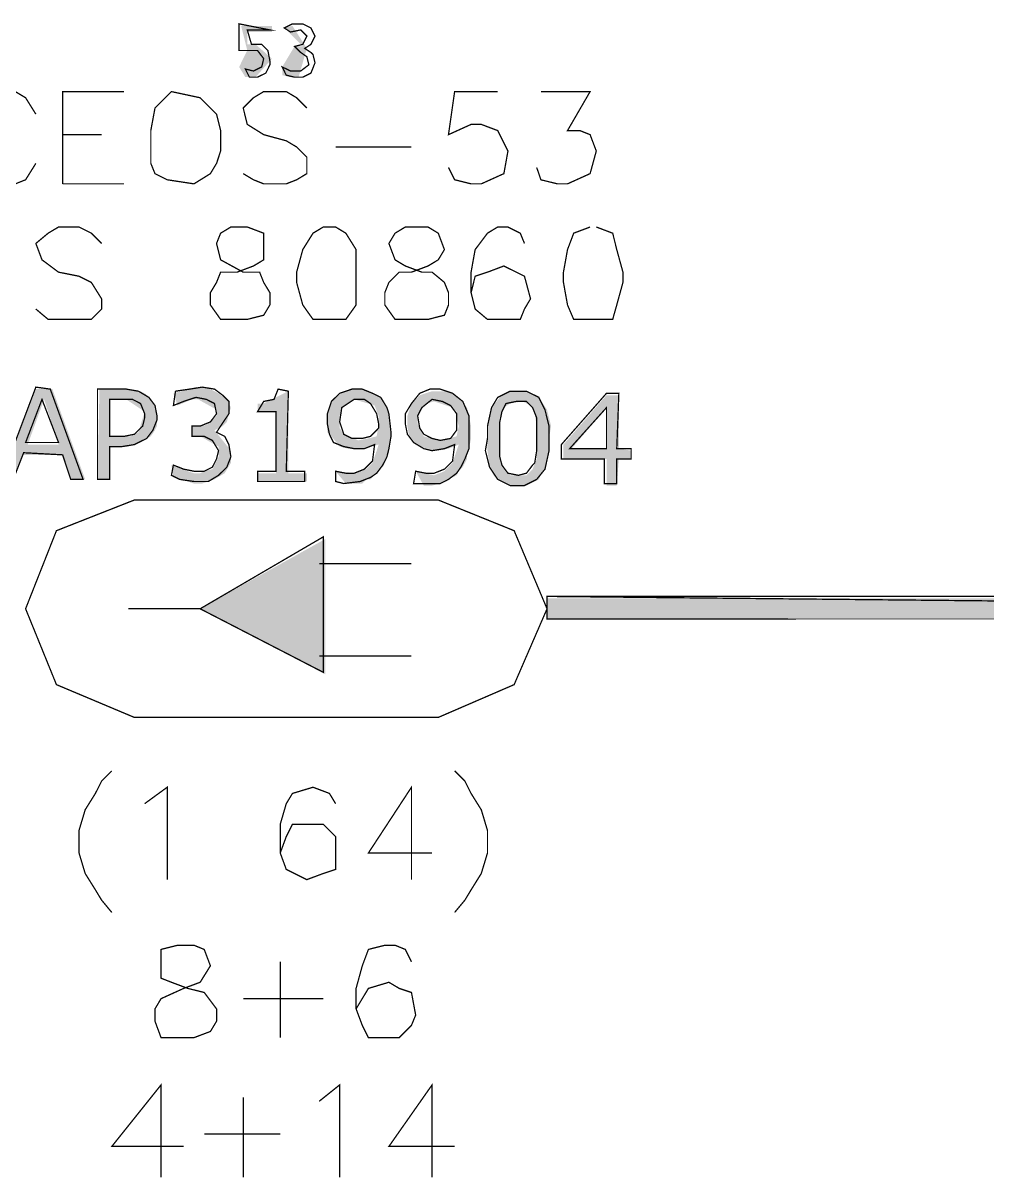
# Model space of a CAD drawing. Header units: millimetres. Extents: x 688550 to 690417, y 7458888 to 7459543.
# Drawn here: x 689909.13 to 689943.91, y 7459310.03 to 7459351.71 of the extents above; entities that cross this region are included whole.
import ezdxf

# ---------------------------------------------------------------- set-up
doc = ezdxf.new("R2010")
doc.units = ezdxf.units.MM
doc.header["$LTSCALE"] = 3
doc.header["$MEASUREMENT"] = 0
doc.layers.add('H', color=7, linetype='Continuous')
doc.layers.add('P', color=7, linetype='Continuous')

msp = doc.modelspace()

# ---------------------------------------------------------------- hatches: boundary and pattern name
at = {"layer": 'H', "linetype": 'Continuous'}
for points in [[(689917.369, 7459349.763), (689917.147, 7459349.763), (689916.924, 7459350.133), (689917.218, 7459350.725), (689916.995, 7459351.615), (689918.108, 7459351.615), (689918.108, 7459351.393), (689917.218, 7459351.393), (689917.218, 7459350.948), (689917.516, 7459350.948), (689918.108, 7459350.431), (689917.516, 7459349.763), (689917.369, 7459349.763)], [(689918.923, 7459349.763), (689918.776, 7459349.763), (689918.478, 7459349.835), (689918.478, 7459350.133), (689918.923, 7459350.872), (689919.07, 7459350.872), (689919.221, 7459350.872), (689918.554, 7459351.54), (689918.848, 7459351.615), (689919.368, 7459350.801), (689919.07, 7459349.763), (689918.923, 7459349.763)], [(689911.367, 7459335.244), (689910.847, 7459335.244), (689910.553, 7459336.13), (689910.406, 7459336.5), (689909.885, 7459338.133), (689909.293, 7459336.5), (689910.406, 7459336.5), (689910.553, 7459336.13), (689909.146, 7459336.13), (689908.772, 7459335.244), (689908.331, 7459335.244), (689909.587, 7459338.503), (689910.183, 7459338.503), (689911.367, 7459335.244)], [(689911.813, 7459335.244), (689911.884, 7459338.503), (689912.921, 7459338.503), (689913.144, 7459338.427), (689913.367, 7459338.427), (689913.514, 7459338.352), (689913.812, 7459338.058), (689913.959, 7459337.613), (689913.959, 7459337.39), (689913.959, 7459337.167), (689913.887, 7459337.02), (689913.736, 7459336.798), (689913.589, 7459336.722), (689913.367, 7459336.575), (689912.921, 7459336.428), (689912.254, 7459336.428), (689912.254, 7459336.798), (689912.774, 7459336.798), (689912.997, 7459336.798), (689913.291, 7459336.945), (689913.514, 7459337.688), (689912.85, 7459338.133), (689912.254, 7459338.133), (689912.254, 7459336.798), (689912.254, 7459336.428), (689912.254, 7459335.244), (689911.813, 7459335.244)], [(689915.294, 7459335.093), (689915.072, 7459335.168), (689914.774, 7459335.244), (689914.551, 7459335.315), (689914.48, 7459335.76), (689914.849, 7459335.613), (689915.294, 7459335.466), (689915.517, 7459335.466), (689915.664, 7459335.538), (689915.958, 7459335.613), (689916.181, 7459336.059), (689916.181, 7459336.281), (689916.181, 7459336.428), (689915.517, 7459336.798), (689915.219, 7459336.798), (689915.219, 7459337.167), (689915.588, 7459337.167), (689915.811, 7459337.243), (689916.109, 7459337.537), (689916.109, 7459337.76), (689915.441, 7459338.133), (689915.219, 7459338.133), (689914.702, 7459337.911), (689914.551, 7459338.352), (689914.849, 7459338.427), (689915.366, 7459338.574), (689915.887, 7459338.503), (689916.181, 7459338.352), (689916.479, 7459338.133), (689916.626, 7459337.835), (689916.479, 7459337.319), (689916.332, 7459337.167), (689916.034, 7459337.02), (689916.626, 7459336.281), (689916.626, 7459336.059), (689916.626, 7459335.836), (689916.403, 7459335.466), (689916.034, 7459335.244), (689915.588, 7459335.093), (689915.294, 7459335.093)], [(689920.775, 7459335.093), (689920.406, 7459335.538), (689921.145, 7459335.466), (689921.515, 7459335.613), (689921.737, 7459335.836), (689921.888, 7459336.281), (689921.96, 7459336.5), (689921.888, 7459336.798), (689921.96, 7459337.243), (689921.96, 7459337.537), (689921.813, 7459337.911), (689921.074, 7459338.133), (689920.851, 7459337.982), (689920.628, 7459337.835), (689920.553, 7459337.537), (689920.553, 7459337.243), (689920.553, 7459337.096), (689920.7, 7459336.873), (689921.074, 7459336.722), (689921.221, 7459336.651), (689921.59, 7459336.722), (689921.888, 7459336.798), (689921.96, 7459336.5), (689921.666, 7459336.428), (689921.515, 7459336.353), (689921.292, 7459336.353), (689921.074, 7459336.353), (689920.851, 7459336.353), (689920.553, 7459336.428), (689920.255, 7459336.798), (689920.108, 7459336.945), (689920.108, 7459337.167), (689920.108, 7459337.613), (689920.255, 7459337.982), (689920.406, 7459338.205), (689920.628, 7459338.352), (689920.998, 7459338.503), (689921.368, 7459338.503), (689921.59, 7459338.427), (689921.96, 7459338.28), (689922.258, 7459337.835), (689922.329, 7459337.688), (689922.405, 7459337.167), (689922.405, 7459336.722), (689922.329, 7459336.353), (689922.329, 7459336.206), (689922.258, 7459335.983), (689922.107, 7459335.685), (689921.96, 7459335.613), (689921.888, 7459335.466), (689921.666, 7459335.244), (689921.515, 7459335.244), (689921.368, 7459335.093), (689920.998, 7459335.093), (689920.775, 7459335.093)], [(689919.368, 7459335.168), (689917.588, 7459335.168), (689917.588, 7459335.466), (689918.255, 7459335.466), (689918.255, 7459337.688), (689917.588, 7459337.688), (689917.588, 7459337.982), (689917.81, 7459337.982), (689918.255, 7459338.205), (689918.701, 7459338.427), (689918.701, 7459335.466), (689919.368, 7459335.466), (689919.368, 7459335.168)], [(689923.589, 7459335.021), (689923.295, 7459335.538), (689923.959, 7459335.391), (689924.333, 7459335.538), (689924.627, 7459335.836), (689924.774, 7459336.281), (689924.849, 7459336.5), (689924.774, 7459336.798), (689924.849, 7459337.167), (689924.774, 7459337.466), (689924.774, 7459337.688), (689924.627, 7459337.835), (689923.959, 7459338.058), (689923.665, 7459337.982), (689923.367, 7459337.537), (689923.367, 7459337.243), (689923.442, 7459337.096), (689923.589, 7459336.798), (689924.11, 7459336.651), (689924.11, 7459336.651), (689924.48, 7459336.722), (689924.774, 7459336.798), (689924.849, 7459336.5), (689924.48, 7459336.353), (689924.11, 7459336.281), (689923.959, 7459336.281), (689923.741, 7459336.353), (689923.442, 7459336.428), (689923.073, 7459336.722), (689922.997, 7459337.167), (689922.997, 7459337.537), (689923.144, 7459337.982), (689923.295, 7459338.133), (689923.442, 7459338.28), (689923.888, 7459338.427), (689924.182, 7459338.427), (689924.48, 7459338.427), (689924.849, 7459338.205), (689925.148, 7459337.835), (689925.219, 7459337.537), (689925.295, 7459337.167), (689925.295, 7459336.722), (689925.219, 7459336.353), (689925.148, 7459336.13), (689925.148, 7459335.983), (689924.996, 7459335.685), (689924.849, 7459335.538), (689924.774, 7459335.391), (689924.48, 7459335.244), (689924.404, 7459335.168), (689924.182, 7459335.093), (689923.888, 7459335.021), (689923.589, 7459335.021)], [(689927.294, 7459335.021), (689927, 7459335.021), (689926.924, 7459335.391), (689927.071, 7459335.391), (689927.294, 7459335.391), (689927.516, 7459335.613), (689927.663, 7459335.983), (689927.663, 7459336.206), (689927.663, 7459336.5), (689927.663, 7459337.167), (689927.592, 7459337.613), (689927.516, 7459337.835), (689927.441, 7459337.911), (689927.147, 7459338.058), (689926.702, 7459337.982), (689926.479, 7459337.835), (689926.332, 7459337.466), (689926.332, 7459337.167), (689926.332, 7459336.873), (689926.332, 7459336.281), (689926.332, 7459336.059), (689926.408, 7459335.836), (689926.555, 7459335.538), (689926.702, 7459335.391), (689926.924, 7459335.391), (689927, 7459335.021), (689926.702, 7459335.021), (689926.256, 7459335.244), (689926.109, 7459335.391), (689925.962, 7459335.685), (689925.887, 7459336.281), (689925.887, 7459336.722), (689925.887, 7459337.167), (689926.034, 7459337.835), (689926.332, 7459338.205), (689926.702, 7459338.427), (689927.294, 7459338.427), (689927.739, 7459338.205), (689927.886, 7459337.982), (689928.037, 7459337.76), (689928.184, 7459337.167), (689928.109, 7459336.722), (689928.109, 7459336.281), (689927.962, 7459335.613), (689927.815, 7459335.391), (689927.739, 7459335.244), (689927.294, 7459335.021)], [(689930.183, 7459335.021), (689930.183, 7459335.983), (689928.629, 7459335.983), (689928.629, 7459336.5), (689928.923, 7459336.353), (689930.183, 7459336.353), (689930.183, 7459337.835), (689928.923, 7459336.353), (689928.629, 7459336.5), (689930.183, 7459338.28), (689930.629, 7459338.28), (689930.629, 7459336.353), (689931.074, 7459336.281), (689931.074, 7459335.983), (689930.629, 7459335.983), (689930.553, 7459335.021), (689930.183, 7459335.021)], [(689920.036, 7459328.205), (689915.517, 7459330.573), (689920.036, 7459333.093), (689920.036, 7459328.205)], [(690008.933, 7459330.204), (689928.037, 7459330.947), (690008.933, 7459330.947), (690008.933, 7459330.204)], [(689928.037, 7459330.204), (689928.037, 7459330.947), (690008.933, 7459330.204), (689928.037, 7459330.204)]]:
    msp.add_hatch(color=256, dxfattribs=at).paths.add_polyline_path(points)

# ---------------------------------------------------------------- linework, layer by layer
at = {"layer": 'P', "const_width": 0.0462}
for points in [[(689918.033, 7459350.355), (689917.961, 7459350.725), (689917.739, 7459350.948), (689917.369, 7459350.948), (689917.218, 7459351.468), (689918.033, 7459351.468), (689916.924, 7459351.687), (689916.924, 7459350.725), (689917.294, 7459350.725), (689917.588, 7459350.725), (689917.81, 7459350.431), (689917.739, 7459350.133), (689917.441, 7459349.986), (689917.147, 7459350.057), (689917.294, 7459349.763), (689917.588, 7459349.763), (689917.886, 7459349.91), (689918.033, 7459350.208), (689918.033, 7459350.355), (689918.033, 7459350.355)], [(689919.515, 7459350.654), (689919.293, 7459350.801), (689919.515, 7459350.948), (689919.662, 7459351.246), (689919.515, 7459351.54), (689919.221, 7459351.687), (689918.848, 7459351.687), (689918.554, 7459351.54), (689918.776, 7459351.393), (689919.146, 7459351.468), (689919.368, 7459351.246), (689919.221, 7459350.948), (689918.923, 7459350.872), (689919.146, 7459350.654), (689919.368, 7459350.502), (689919.44, 7459350.208), (689919.146, 7459349.986), (689918.776, 7459349.986), (689918.478, 7459350.133), (689918.625, 7459349.835), (689918.923, 7459349.763), (689919.221, 7459349.763), (689919.515, 7459349.91), (689919.662, 7459350.28), (689919.591, 7459350.578), (689919.515, 7459350.654), (689919.515, 7459350.654)], [(689909.587, 7459348.428), (689909.217, 7459349.02), (689908.847, 7459349.242), (689908.255, 7459349.242), (689907.81, 7459349.02), (689907.663, 7459348.65), (689907.293, 7459347.835), (689907.293, 7459347.096), (689907.44, 7459346.651), (689907.663, 7459346.281), (689908.255, 7459345.912), (689908.847, 7459345.912), (689909.217, 7459346.059), (689909.587, 7459346.651)], [(689910.553, 7459345.912), (689910.553, 7459349.242), (689912.774, 7459349.242)], [(689914.48, 7459349.242), (689913.887, 7459348.65), (689913.736, 7459347.835), (689913.736, 7459347.096), (689913.736, 7459346.651), (689913.887, 7459346.281), (689914.328, 7459346.059), (689915.294, 7459345.912), (689915.887, 7459346.281), (689916.109, 7459346.651), (689916.256, 7459347.096), (689916.256, 7459347.835), (689916.109, 7459348.428), (689915.517, 7459349.02), (689914.48, 7459349.242)], [(689919.368, 7459348.65), (689918.999, 7459349.02), (689918.625, 7459349.242), (689917.81, 7459349.242), (689917.441, 7459349.02), (689917.071, 7459348.65), (689917.218, 7459348.058), (689917.81, 7459347.688), (689918.625, 7459347.466), (689918.999, 7459347.243), (689919.368, 7459346.874), (689919.368, 7459346.281), (689918.999, 7459346.059), (689918.625, 7459345.912), (689917.81, 7459345.912), (689917.441, 7459346.059), (689917.071, 7459346.281)], [(689926.256, 7459349.242), (689924.702, 7459349.242), (689924.48, 7459347.688), (689925.295, 7459348.058), (689925.664, 7459348.058), (689926.256, 7459347.835), (689926.626, 7459347.096), (689926.479, 7459346.281), (689925.664, 7459345.912), (689925.295, 7459345.912), (689924.702, 7459346.059), (689924.48, 7459346.504)], [(689927.815, 7459349.242), (689929.591, 7459349.242), (689928.776, 7459347.835), (689929.222, 7459347.835), (689929.591, 7459347.688), (689929.814, 7459347.096), (689929.591, 7459346.281), (689928.776, 7459345.912), (689928.407, 7459345.912), (689927.815, 7459346.059), (689927.663, 7459346.504)], [(689910.553, 7459347.688), (689911.96, 7459347.688)], [(689920.406, 7459347.243), (689923.144, 7459347.243)], [(689910.553, 7459345.912), (689912.774, 7459345.912)], [(689911.96, 7459343.761), (689911.59, 7459344.131), (689911.145, 7459344.354), (689910.406, 7459344.354), (689910.032, 7459344.131), (689909.587, 7459343.761), (689909.809, 7459343.169), (689910.406, 7459342.724), (689911.145, 7459342.577), (689911.59, 7459342.354), (689911.96, 7459341.762), (689911.96, 7459341.393), (689911.59, 7459341.019), (689911.145, 7459341.019), (689910.406, 7459341.019), (689910.032, 7459341.019), (689909.587, 7459341.393)], [(689916.626, 7459344.354), (689916.256, 7459344.131), (689916.109, 7459343.761), (689916.256, 7459343.169), (689917.071, 7459342.724), (689917.663, 7459342.724), (689917.81, 7459342.354), (689918.033, 7459341.985), (689918.033, 7459341.54), (689917.81, 7459341.17), (689917.218, 7459341.019), (689916.626, 7459341.019), (689916.256, 7459341.019), (689915.887, 7459341.54), (689915.887, 7459341.985), (689916.109, 7459342.354), (689916.256, 7459342.724), (689916.848, 7459342.724), (689917.441, 7459342.947), (689917.81, 7459343.169), (689917.81, 7459343.539), (689917.81, 7459344.131), (689917.218, 7459344.354), (689916.626, 7459344.354)], [(689919.961, 7459344.354), (689919.591, 7459344.131), (689919.221, 7459343.539), (689918.999, 7459342.724), (689918.999, 7459342.354), (689919.221, 7459341.54), (689919.591, 7459341.019), (689919.961, 7459341.019), (689920.406, 7459341.019), (689920.775, 7459341.019), (689921.145, 7459341.54), (689921.145, 7459342.354), (689921.145, 7459342.724), (689921.145, 7459343.539), (689920.775, 7459344.131), (689920.406, 7459344.354), (689919.961, 7459344.354)], [(689922.922, 7459344.354), (689922.552, 7459344.131), (689922.329, 7459343.761), (689922.552, 7459343.169), (689922.922, 7459342.947), (689923.518, 7459342.724), (689923.888, 7459342.724), (689924.333, 7459342.354), (689924.48, 7459341.985), (689924.48, 7459341.54), (689924.333, 7459341.17), (689923.741, 7459341.019), (689922.922, 7459341.019), (689922.552, 7459341.019), (689922.182, 7459341.54), (689922.182, 7459341.985), (689922.329, 7459342.354), (689922.703, 7459342.724), (689923.144, 7459342.724), (689923.741, 7459342.947), (689924.11, 7459343.169), (689924.333, 7459343.539), (689924.11, 7459344.131), (689923.741, 7459344.354), (689922.922, 7459344.354)], [(689927.222, 7459343.761), (689927.071, 7459344.131), (689926.626, 7459344.354), (689926.256, 7459344.354), (689925.887, 7459344.131), (689925.442, 7459343.539), (689925.295, 7459342.724), (689925.295, 7459341.985), (689925.442, 7459341.393), (689925.887, 7459341.019), (689926.256, 7459341.019), (689927.071, 7459341.019), (689927.222, 7459341.393), (689927.441, 7459341.762), (689927.222, 7459342.577), (689926.479, 7459342.947), (689925.887, 7459342.724), (689925.442, 7459342.577), (689925.295, 7459341.985)], [(689929.591, 7459344.354), (689928.999, 7459344.131), (689928.776, 7459343.539), (689928.629, 7459342.724), (689928.629, 7459342.354), (689928.776, 7459341.54), (689928.999, 7459341.019), (689929.591, 7459341.019), (689930.406, 7459341.019), (689930.553, 7459341.54), (689930.776, 7459342.354), (689930.776, 7459342.724), (689930.553, 7459343.539), (689930.406, 7459344.131), (689929.814, 7459344.354)], [(689911.292, 7459335.244), (689910.107, 7459338.503), (689909.587, 7459338.574), (689908.331, 7459335.244), (689908.772, 7459335.244), (689909.146, 7459336.206), (689910.553, 7459336.13), (689910.847, 7459335.244), (689911.292, 7459335.244), (689911.292, 7459335.244)], [(689913.959, 7459337.537), (689913.887, 7459337.911), (689913.665, 7459338.205), (689913.291, 7459338.427), (689912.85, 7459338.503), (689911.813, 7459338.503), (689911.813, 7459335.244), (689912.254, 7459335.244), (689912.254, 7459336.428), (689912.699, 7459336.428), (689913.144, 7459336.5), (689913.589, 7459336.722), (689913.812, 7459337.02), (689913.959, 7459337.39), (689913.959, 7459337.537), (689913.959, 7459337.537)], [(689916.403, 7459336.798), (689916.109, 7459336.945), (689916.256, 7459337.167), (689916.554, 7459337.613), (689916.554, 7459338.058), (689916.332, 7459338.28), (689916.034, 7459338.503), (689915.588, 7459338.574), (689915.143, 7459338.503), (689914.627, 7459338.427), (689914.551, 7459337.911), (689914.921, 7459338.058), (689915.366, 7459338.205), (689915.74, 7459338.133), (689916.034, 7459337.982), (689916.109, 7459337.613), (689915.887, 7459337.319), (689915.517, 7459337.167), (689915.219, 7459337.167), (689915.219, 7459336.798), (689915.664, 7459336.798), (689915.958, 7459336.651), (689916.181, 7459336.281), (689916.109, 7459335.983), (689915.958, 7459335.685), (689915.664, 7459335.538), (689915.294, 7459335.538), (689914.921, 7459335.613), (689914.551, 7459335.76), (689914.48, 7459335.391), (689914.774, 7459335.244), (689915.294, 7459335.168), (689915.811, 7459335.168), (689916.181, 7459335.391), (689916.479, 7459335.685), (689916.626, 7459336.059), (689916.554, 7459336.5), (689916.403, 7459336.798), (689916.403, 7459336.798)], [(689919.293, 7459335.168), (689919.293, 7459335.538), (689918.625, 7459335.538), (689918.701, 7459338.427), (689918.331, 7459338.503), (689918.184, 7459338.133), (689917.81, 7459338.058), (689917.588, 7459337.688), (689918.255, 7459337.688), (689918.255, 7459335.538), (689917.588, 7459335.538), (689917.588, 7459335.168), (689919.293, 7459335.168), (689919.293, 7459335.168)], [(689922.405, 7459336.945), (689922.329, 7459337.613), (689922.258, 7459337.835), (689922.035, 7459338.205), (689921.737, 7459338.352), (689921.368, 7459338.503), (689920.998, 7459338.503), (689920.553, 7459338.352), (689920.255, 7459338.058), (689920.108, 7459337.613), (689920.108, 7459337.243), (689920.183, 7459336.873), (689920.33, 7459336.575), (689920.7, 7459336.428), (689921.074, 7459336.353), (689921.443, 7459336.353), (689921.813, 7459336.5), (689921.737, 7459335.907), (689921.443, 7459335.613), (689921.074, 7459335.466), (689920.775, 7459335.466), (689920.406, 7459335.538), (689920.406, 7459335.168), (689920.7, 7459335.093), (689921.292, 7459335.168), (689921.666, 7459335.315), (689921.888, 7459335.466), (689922.107, 7459335.76), (689922.258, 7459336.059), (689922.329, 7459336.353), (689922.405, 7459336.798), (689922.405, 7459336.945), (689922.405, 7459336.945)], [(689925.219, 7459336.945), (689925.219, 7459337.537), (689924.996, 7459338.058), (689924.627, 7459338.352), (689924.182, 7459338.503), (689923.812, 7459338.503), (689923.442, 7459338.352), (689923.144, 7459337.982), (689922.922, 7459337.613), (689922.922, 7459337.243), (689922.997, 7459336.873), (689923.22, 7459336.575), (689923.589, 7459336.353), (689923.888, 7459336.281), (689924.333, 7459336.353), (689924.702, 7459336.5), (689924.627, 7459335.907), (689924.333, 7459335.613), (689923.959, 7459335.466), (689923.665, 7459335.466), (689923.295, 7459335.538), (689923.22, 7459335.093), (689923.589, 7459335.093), (689924.182, 7459335.093), (689924.48, 7459335.244), (689924.774, 7459335.466), (689924.925, 7459335.685), (689925.072, 7459335.983), (689925.219, 7459336.353), (689925.219, 7459336.722), (689925.219, 7459336.945), (689925.219, 7459336.945)], [(689910.406, 7459336.575), (689909.217, 7459336.575), (689909.809, 7459338.133), (689910.406, 7459336.575), (689910.406, 7459336.575)], [(689913.514, 7459337.466), (689913.442, 7459337.167), (689913.144, 7459336.873), (689912.774, 7459336.798), (689912.254, 7459336.798), (689912.254, 7459338.133), (689912.699, 7459338.133), (689913.073, 7459338.133), (689913.367, 7459337.982), (689913.514, 7459337.613), (689913.514, 7459337.466), (689913.514, 7459337.466)], [(689921.96, 7459337.096), (689921.666, 7459336.798), (689921.368, 7459336.722), (689920.998, 7459336.722), (689920.7, 7459336.873), (689920.553, 7459337.319), (689920.628, 7459337.835), (689921.074, 7459338.133), (689921.443, 7459338.133), (689921.666, 7459337.982), (689921.888, 7459337.613), (689921.96, 7459337.243), (689921.96, 7459337.096), (689921.96, 7459337.096)], [(689924.774, 7459337.02), (689924.555, 7459336.722), (689924.182, 7459336.651), (689923.888, 7459336.722), (689923.589, 7459336.873), (689923.442, 7459337.096), (689923.367, 7459337.537), (689923.518, 7459337.835), (689923.888, 7459338.133), (689924.257, 7459338.058), (689924.555, 7459337.911), (689924.774, 7459337.613), (689924.774, 7459337.243), (689924.774, 7459337.02), (689924.774, 7459337.02)], [(689928.109, 7459336.722), (689928.109, 7459337.167), (689927.962, 7459337.76), (689927.739, 7459338.205), (689927.294, 7459338.427), (689926.702, 7459338.427), (689926.256, 7459338.205), (689926.034, 7459337.835), (689925.887, 7459337.167), (689925.887, 7459336.722), (689925.811, 7459336.281), (689925.962, 7459335.685), (689926.256, 7459335.244), (689926.702, 7459335.021), (689927.222, 7459335.021), (689927.663, 7459335.244), (689927.962, 7459335.613), (689928.109, 7459336.281), (689928.109, 7459336.722), (689928.109, 7459336.722)], [(689927.516, 7459335.76), (689927.294, 7459335.466), (689927, 7459335.391), (689926.626, 7459335.466), (689926.408, 7459335.76), (689926.332, 7459336.059), (689926.332, 7459336.575), (689926.332, 7459336.873), (689926.332, 7459337.319), (689926.408, 7459337.688), (689926.555, 7459337.982), (689926.924, 7459338.058), (689927.294, 7459338.058), (689927.516, 7459337.835), (689927.663, 7459337.466), (689927.663, 7459336.873), (689927.663, 7459336.575), (689927.663, 7459336.281), (689927.592, 7459335.836), (689927.516, 7459335.76), (689927.516, 7459335.76)], [(689931.074, 7459335.983), (689931.074, 7459336.353), (689930.553, 7459336.353), (689930.629, 7459338.352), (689930.183, 7459338.352), (689928.554, 7459336.5), (689928.554, 7459335.983), (689930.108, 7459335.983), (689930.108, 7459335.093), (689930.553, 7459335.093), (689930.553, 7459335.983), (689931.074, 7459335.983), (689931.074, 7459335.983)], [(689930.183, 7459336.353), (689928.852, 7459336.353), (689930.183, 7459337.835), (689930.183, 7459336.353), (689930.183, 7459336.353)], [(689913.144, 7459334.5), (689910.33, 7459333.392), (689909.217, 7459330.573), (689910.33, 7459327.835), (689913.144, 7459326.651)], [(689913.144, 7459334.5), (689924.11, 7459334.5)], [(689924.11, 7459326.651), (689926.849, 7459327.835), (689928.037, 7459330.573), (689926.849, 7459333.392), (689924.11, 7459334.5)], [(689919.961, 7459328.28), (689919.961, 7459333.169), (689915.517, 7459330.573), (689919.961, 7459328.28), (689919.961, 7459328.28)], [(689919.814, 7459332.203), (689923.144, 7459332.203)], [(690008.933, 7459330.204), (690008.933, 7459331.019), (689928.037, 7459331.019), (690008.933, 7459330.204), (690008.933, 7459330.204)], [(690008.933, 7459330.204), (689928.037, 7459331.019), (689928.037, 7459330.204), (690008.933, 7459330.204), (690008.933, 7459330.204)], [(689915.517, 7459330.573), (689912.921, 7459330.573)], [(689919.814, 7459328.872), (689923.144, 7459328.872)], [(689924.11, 7459326.651), (689913.144, 7459326.651)], [(689912.329, 7459324.723), (689911.96, 7459324.353), (689911.737, 7459323.908), (689911.367, 7459323.316), (689911.145, 7459322.572), (689911.145, 7459321.758), (689911.367, 7459321.018), (689911.737, 7459320.426), (689911.96, 7459320.057), (689912.329, 7459319.611)], [(689924.702, 7459324.723), (689925.072, 7459324.353), (689925.295, 7459323.908), (689925.664, 7459323.316), (689925.887, 7459322.572), (689925.887, 7459321.758), (689925.664, 7459321.018), (689925.295, 7459320.426), (689925.072, 7459320.057), (689924.702, 7459319.611)], [(689913.514, 7459323.538), (689914.328, 7459324.131), (689914.328, 7459320.796)], [(689920.406, 7459323.538), (689920.183, 7459323.908), (689919.591, 7459324.131), (689918.848, 7459323.908), (689918.625, 7459323.538), (689918.407, 7459322.795), (689918.407, 7459321.758), (689918.625, 7459321.165), (689919.368, 7459320.796), (689919.961, 7459321.018), (689920.406, 7459321.165), (689920.406, 7459321.758), (689920.406, 7459322.35), (689919.961, 7459322.795), (689919.591, 7459322.795), (689918.848, 7459322.795), (689918.625, 7459322.35), (689918.407, 7459321.758)], [(689923.144, 7459320.796), (689923.144, 7459324.131), (689921.59, 7459321.758), (689923.888, 7459321.758)], [(689914.702, 7459318.427), (689914.106, 7459318.276), (689914.106, 7459317.831), (689914.106, 7459317.238), (689914.48, 7459317.091), (689915.072, 7459316.869), (689915.664, 7459316.722), (689916.109, 7459316.13), (689916.109, 7459315.684), (689915.887, 7459315.315), (689915.294, 7459315.092), (689914.702, 7459315.092), (689914.106, 7459315.092), (689913.887, 7459315.684), (689913.887, 7459316.13), (689914.106, 7459316.499), (689914.921, 7459316.869), (689915.517, 7459317.091), (689915.887, 7459317.684), (689915.664, 7459318.276), (689915.294, 7459318.427), (689914.702, 7459318.427)], [(689923.144, 7459317.831), (689922.922, 7459318.276), (689922.552, 7459318.427), (689922.182, 7459318.427), (689921.59, 7459318.276), (689921.368, 7459317.684), (689921.145, 7459316.869), (689921.145, 7459316.13), (689921.368, 7459315.537), (689921.59, 7459315.092), (689922.182, 7459315.092), (689922.703, 7459315.092), (689923.144, 7459315.537), (689923.295, 7459315.907), (689923.144, 7459316.722), (689922.703, 7459316.869), (689922.329, 7459317.091), (689921.59, 7459316.869), (689921.145, 7459316.13)], [(689918.407, 7459317.831), (689918.407, 7459315.092)], [(689917.071, 7459316.499), (689919.961, 7459316.499)], [(689914.106, 7459310.052), (689914.106, 7459313.387), (689912.329, 7459311.165), (689914.921, 7459311.165)], [(689919.814, 7459312.795), (689920.553, 7459313.387), (689920.553, 7459310.052)], [(689923.888, 7459310.052), (689923.888, 7459313.387), (689922.329, 7459311.165), (689924.702, 7459311.165)], [(689917.071, 7459312.942), (689917.071, 7459310.052)], [(689915.664, 7459311.61), (689918.407, 7459311.61)]]:
    msp.add_lwpolyline(points, dxfattribs=at)

doc.saveas('drawing.dxf')
